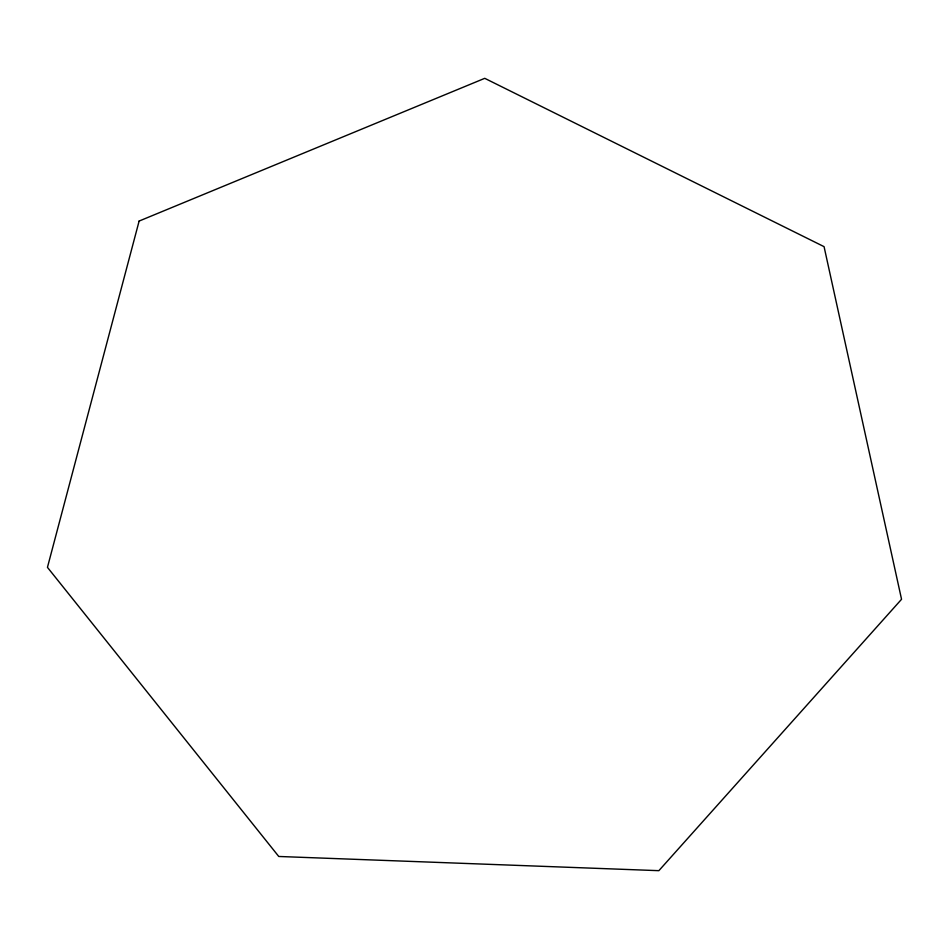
<?xml version="1.0" encoding="UTF-8"?>
<svg xmlns="http://www.w3.org/2000/svg" width="949" height="949" viewBox="0 0 949 949"><rect width="100%" height="100%" fill="white"/><g stroke="black" fill="none" stroke-linecap="round" stroke-linejoin="round"><path stroke-width="1.42" d="M139.123 221.058L47.45 567.36L278.757 856.472L658.867 870.672L901.55 599.282L824.064 246.657L484.749 78.328L139.123 221.058"/></g></svg>
